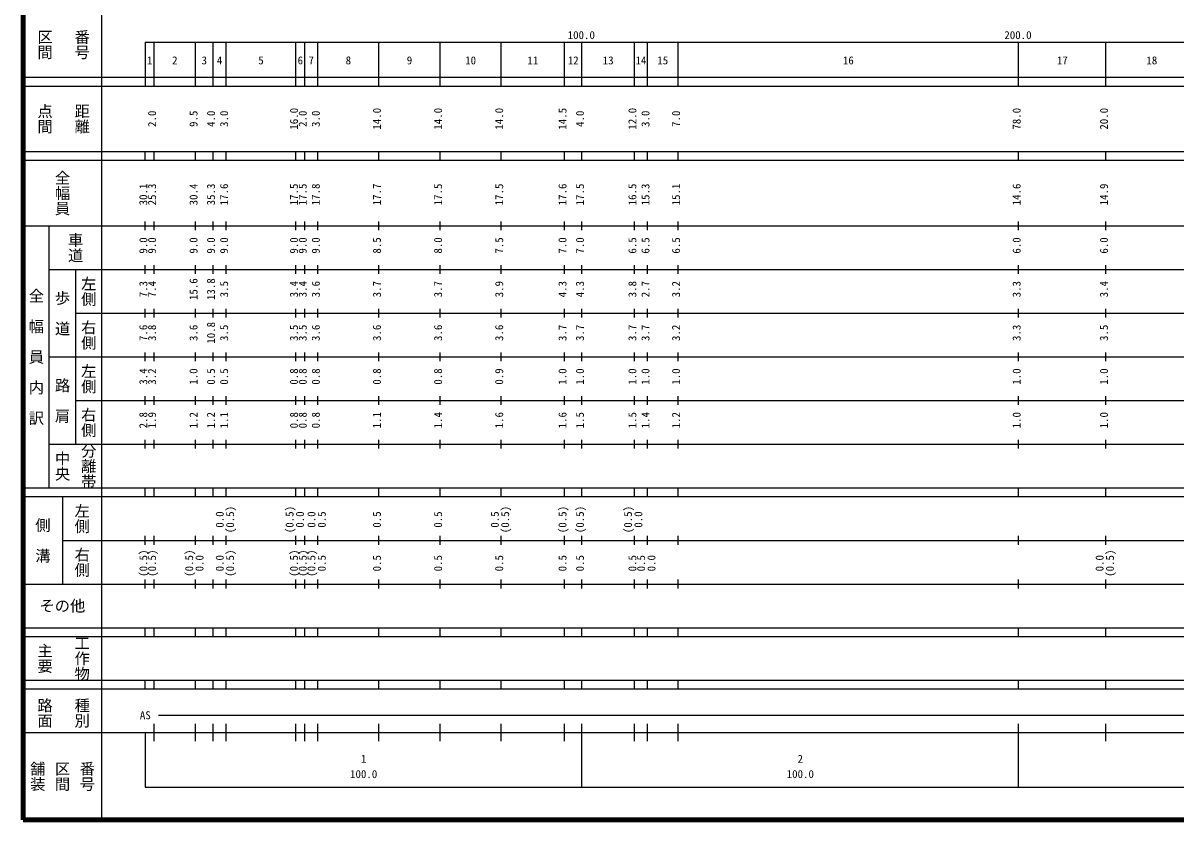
# Model space of a CAD drawing. Units: millimetres on the paper, enlarged 1000 times. Extents: x 40000 to 680000, y 20000 to 380000.
# Drawn here: x 40000 to 304026, y 20000 to 202409 of the extents above; entities that cross this region are included whole.
import ezdxf
from ezdxf.enums import TextEntityAlignment as Align

# ---------------------------------------------------------------- set-up
doc = ezdxf.new("R2010")
doc.units = ezdxf.units.MM
doc.header["$LTSCALE"] = 1000
doc.layers.add('M-TTL', color=2, linetype='Continuous', lineweight=140)
doc.layers.add('M-TTL-BAND', color=7, linetype='Continuous', lineweight=25)
doc.styles.add('@ＭＳ ゴシック', font='')
doc.styles.add('ＭＳ ゴシック', font='')
doc.styles.get('@ＭＳ ゴシック').set_extended_font_data('@MS Gothic')
doc.styles.get('ＭＳ ゴシック').set_extended_font_data('MS Gothic')

msp = doc.modelspace()

# ---------------------------------------------------------------- linework, layer by layer
at = {"layer": 'M-TTL'}
for p, q in [((40000, 380000), (40000, 20000)), ((40000, 20000), (680000, 20000))]:
    msp.add_line(p, q, dxfattribs=at)
at = {"layer": 'M-TTL-BAND'}
for p, q in [((58000, 370000), (58000, 20000)), ((68000, 198000), (579000, 198000)), ((68000, 198000), (68000, 188000)), ((70000, 188000), (70000, 198000)), ((79500, 188000), (79500, 198000)), ((83500, 188000), (83500, 198000)), ((86500, 188000), (86500, 198000)), ((102500, 188000), (102500, 198000)), ((104500, 188000), (104500, 198000)), ((107500, 188000), (107500, 198000)), ((121500, 188000), (121500, 198000)), ((135500, 188000), (135500, 198000)), ((149500, 188000), (149500, 198000)), ((164000, 188000), (164000, 198000)), ((168000, 188000), (168000, 198000)), ((180000, 188000), (180000, 198000)), ((183000, 188000), (183000, 198000)), ((190000, 188000), (190000, 198000)), ((268000, 188000), (268000, 198000)), ((288000, 188000), (288000, 198000)), ((40000, 190000), (579000, 190000)), ((40000, 188000), (579000, 188000)), ((40000, 173000), (579000, 173000)), ((68000, 171000), (68000, 173000)), ((70000, 171000), (70000, 173000)), ((79500, 171000), (79500, 173000)), ((83500, 171000), (83500, 173000)), ((86500, 171000), (86500, 173000)), ((102500, 171000), (102500, 173000)), ((104500, 171000), (104500, 173000)), ((107500, 171000), (107500, 173000)), ((121500, 171000), (121500, 173000)), ((135500, 171000), (135500, 173000)), ((149500, 171000), (149500, 173000)), ((164000, 171000), (164000, 173000)), ((168000, 171000), (168000, 173000)), ((180000, 171000), (180000, 173000)), ((183000, 171000), (183000, 173000)), ((190000, 171000), (190000, 173000)), ((268000, 171000), (268000, 173000)), ((288000, 171000), (288000, 173000)), ((40000, 171000), (579000, 171000)), ((40000, 156000), (579000, 156000)), ((46000, 96000), (46000, 156000)), ((68000, 155000), (68000, 157000)), ((70000, 155000), (70000, 157000)), ((79500, 155000), (79500, 157000)), ((83500, 155000), (83500, 157000)), ((86500, 155000), (86500, 157000)), ((102500, 155000), (102500, 157000)), ((104500, 155000), (104500, 157000)), ((107500, 155000), (107500, 157000)), ((121500, 155000), (121500, 157000)), ((135500, 155000), (135500, 157000)), ((149500, 155000), (149500, 157000)), ((164000, 155000), (164000, 157000)), ((168000, 155000), (168000, 157000)), ((180000, 155000), (180000, 157000)), ((183000, 155000), (183000, 157000)), ((190000, 155000), (190000, 157000)), ((268000, 155000), (268000, 157000)), ((288000, 155000), (288000, 157000)), ((46000, 146000), (579000, 146000)), ((52000, 146000), (52000, 106000)), ((68000, 145000), (68000, 147000)), ((70000, 145000), (70000, 147000)), ((79500, 145000), (79500, 147000)), ((83500, 145000), (83500, 147000)), ((86500, 145000), (86500, 147000)), ((102500, 145000), (102500, 147000)), ((104500, 145000), (104500, 147000)), ((107500, 145000), (107500, 147000)), ((121500, 145000), (121500, 147000)), ((135500, 145000), (135500, 147000)), ((149500, 145000), (149500, 147000)), ((164000, 145000), (164000, 147000)), ((168000, 145000), (168000, 147000)), ((180000, 145000), (180000, 147000)), ((183000, 145000), (183000, 147000)), ((190000, 145000), (190000, 147000)), ((268000, 145000), (268000, 147000)), ((288000, 145000), (288000, 147000)), ((52000, 136000), (579000, 136000)), ((68000, 135000), (68000, 137000)), ((70000, 135000), (70000, 137000)), ((79500, 135000), (79500, 137000)), ((83500, 135000), (83500, 137000)), ((86500, 135000), (86500, 137000)), ((102500, 135000), (102500, 137000)), ((104500, 135000), (104500, 137000)), ((107500, 135000), (107500, 137000)), ((121500, 135000), (121500, 137000)), ((135500, 135000), (135500, 137000)), ((149500, 135000), (149500, 137000)), ((164000, 135000), (164000, 137000)), ((168000, 135000), (168000, 137000)), ((180000, 135000), (180000, 137000)), ((183000, 135000), (183000, 137000)), ((190000, 135000), (190000, 137000)), ((268000, 135000), (268000, 137000)), ((288000, 135000), (288000, 137000)), ((68000, 125000), (68000, 127000)), ((70000, 125000), (70000, 127000)), ((79500, 125000), (79500, 127000)), ((83500, 125000), (83500, 127000)), ((86500, 125000), (86500, 127000)), ((102500, 125000), (102500, 127000)), ((104500, 125000), (104500, 127000)), ((107500, 125000), (107500, 127000)), ((121500, 125000), (121500, 127000)), ((135500, 125000), (135500, 127000)), ((149500, 125000), (149500, 127000)), ((164000, 125000), (164000, 127000)), ((168000, 125000), (168000, 127000)), ((180000, 125000), (180000, 127000)), ((183000, 125000), (183000, 127000)), ((190000, 125000), (190000, 127000)), ((268000, 125000), (268000, 127000)), ((288000, 125000), (288000, 127000)), ((46000, 126000), (579000, 126000)), ((68000, 115000), (68000, 117000)), ((70000, 115000), (70000, 117000)), ((79500, 115000), (79500, 117000)), ((83500, 115000), (83500, 117000)), ((86500, 115000), (86500, 117000)), ((102500, 115000), (102500, 117000)), ((104500, 115000), (104500, 117000)), ((107500, 115000), (107500, 117000)), ((121500, 115000), (121500, 117000)), ((135500, 115000), (135500, 117000)), ((149500, 115000), (149500, 117000)), ((164000, 115000), (164000, 117000)), ((168000, 115000), (168000, 117000)), ((180000, 115000), (180000, 117000)), ((183000, 115000), (183000, 117000)), ((190000, 115000), (190000, 117000)), ((268000, 115000), (268000, 117000)), ((288000, 115000), (288000, 117000)), ((52000, 116000), (579000, 116000)), ((46000, 106000), (579000, 106000)), ((68000, 105000), (68000, 107000)), ((70000, 105000), (70000, 107000)), ((79500, 105000), (79500, 107000)), ((83500, 105000), (83500, 107000)), ((86500, 105000), (86500, 107000)), ((102500, 105000), (102500, 107000)), ((104500, 105000), (104500, 107000)), ((107500, 105000), (107500, 107000)), ((121500, 105000), (121500, 107000)), ((135500, 105000), (135500, 107000)), ((149500, 105000), (149500, 107000)), ((164000, 105000), (164000, 107000)), ((168000, 105000), (168000, 107000)), ((180000, 105000), (180000, 107000)), ((183000, 105000), (183000, 107000)), ((190000, 105000), (190000, 107000)), ((268000, 105000), (268000, 107000)), ((288000, 105000), (288000, 107000)), ((40000, 96000), (579000, 96000)), ((68000, 94000), (68000, 96000)), ((70000, 94000), (70000, 96000)), ((79500, 94000), (79500, 96000)), ((83500, 94000), (83500, 96000)), ((86500, 94000), (86500, 96000)), ((102500, 94000), (102500, 96000)), ((104500, 94000), (104500, 96000)), ((107500, 94000), (107500, 96000)), ((121500, 94000), (121500, 96000)), ((135500, 94000), (135500, 96000)), ((149500, 94000), (149500, 96000)), ((164000, 94000), (164000, 96000)), ((168000, 94000), (168000, 96000)), ((180000, 94000), (180000, 96000)), ((183000, 94000), (183000, 96000)), ((190000, 94000), (190000, 96000)), ((268000, 94000), (268000, 96000)), ((288000, 94000), (288000, 96000)), ((40000, 94000), (579000, 94000)), ((49000, 94000), (49000, 74000)), ((68000, 83000), (68000, 85000)), ((70000, 83000), (70000, 85000)), ((79500, 83000), (79500, 85000)), ((83500, 83000), (83500, 85000)), ((86500, 83000), (86500, 85000)), ((102500, 83000), (102500, 85000)), ((104500, 83000), (104500, 85000)), ((107500, 83000), (107500, 85000)), ((121500, 83000), (121500, 85000)), ((135500, 83000), (135500, 85000)), ((149500, 83000), (149500, 85000)), ((164000, 83000), (164000, 85000)), ((168000, 83000), (168000, 85000)), ((180000, 83000), (180000, 85000)), ((183000, 83000), (183000, 85000)), ((190000, 83000), (190000, 85000)), ((268000, 83000), (268000, 85000)), ((288000, 83000), (288000, 85000)), ((49000, 84000), (579000, 84000)), ((40000, 74000), (579000, 74000)), ((68000, 73000), (68000, 75000)), ((70000, 73000), (70000, 75000)), ((79500, 73000), (79500, 75000)), ((83500, 73000), (83500, 75000)), ((86500, 73000), (86500, 75000)), ((102500, 73000), (102500, 75000)), ((104500, 73000), (104500, 75000)), ((107500, 73000), (107500, 75000)), ((121500, 73000), (121500, 75000)), ((135500, 73000), (135500, 75000)), ((149500, 73000), (149500, 75000)), ((164000, 73000), (164000, 75000)), ((168000, 73000), (168000, 75000)), ((180000, 73000), (180000, 75000)), ((183000, 73000), (183000, 75000)), ((190000, 73000), (190000, 75000)), ((268000, 73000), (268000, 75000)), ((288000, 73000), (288000, 75000)), ((40000, 64000), (579000, 64000)), ((68000, 62000), (68000, 64000)), ((70000, 62000), (70000, 64000)), ((79500, 62000), (79500, 64000)), ((83500, 62000), (83500, 64000)), ((86500, 62000), (86500, 64000)), ((102500, 62000), (102500, 64000)), ((104500, 62000), (104500, 64000)), ((107500, 62000), (107500, 64000)), ((121500, 62000), (121500, 64000)), ((135500, 62000), (135500, 64000)), ((149500, 62000), (149500, 64000)), ((164000, 62000), (164000, 64000)), ((168000, 62000), (168000, 64000)), ((180000, 62000), (180000, 64000)), ((183000, 62000), (183000, 64000)), ((190000, 62000), (190000, 64000)), ((268000, 62000), (268000, 64000)), ((288000, 62000), (288000, 64000)), ((40000, 62000), (579000, 62000)), ((40000, 52000), (579000, 52000)), ((68000, 50000), (68000, 52000)), ((70000, 50000), (70000, 52000)), ((79500, 50000), (79500, 52000)), ((83500, 50000), (83500, 52000)), ((86500, 50000), (86500, 52000)), ((102500, 50000), (102500, 52000)), ((104500, 50000), (104500, 52000)), ((107500, 50000), (107500, 52000)), ((121500, 50000), (121500, 52000)), ((135500, 50000), (135500, 52000)), ((149500, 50000), (149500, 52000)), ((164000, 50000), (164000, 52000)), ((168000, 50000), (168000, 52000)), ((180000, 50000), (180000, 52000)), ((183000, 50000), (183000, 52000)), ((190000, 50000), (190000, 52000)), ((268000, 50000), (268000, 52000)), ((288000, 50000), (288000, 52000)), ((40000, 50000), (579000, 50000)), ((71000, 44000), (465000, 44000)), ((40000, 40000), (579000, 40000)), ((68000, 40000), (68000, 27500)), ((70000, 38000), (70000, 42000)), ((79500, 38000), (79500, 42000)), ((83500, 38000), (83500, 42000)), ((86500, 38000), (86500, 42000)), ((102500, 38000), (102500, 42000)), ((104500, 38000), (104500, 42000)), ((107500, 38000), (107500, 42000)), ((121500, 38000), (121500, 42000)), ((135500, 38000), (135500, 42000)), ((149500, 38000), (149500, 42000)), ((164000, 38000), (164000, 42000)), ((168000, 27500), (168000, 42000)), ((180000, 38000), (180000, 42000)), ((183000, 38000), (183000, 42000)), ((190000, 38000), (190000, 42000)), ((268000, 27500), (268000, 42000)), ((288000, 38000), (288000, 42000)), ((68000, 27500), (579000, 27500))]:
    msp.add_line(p, q, dxfattribs=at)

# ---------------------------------------------------------------- texts
at = {"layer": 'M-TTL-BAND', "style": '@ＭＳ ゴシック'}
for s, p in [('番号', (53500, 197500)), ('区間', (45000, 197500)), ('点間', (45000, 180500)), ('距離', (53500, 180500)), ('全幅員', (49000, 163500)), ('車道', (52000, 151000)), ('左側', (55000, 141000)), ('全\u3000幅\u3000員\u3000内\u3000訳', (43000, 126000)), ('歩\u3000道', (49000, 136000)), ('右側', (55000, 131000)), ('左側', (55000, 121000)), ('路\u3000肩', (49000, 116000)), ('右側', (55000, 111000)), ('分離帯', (55000, 101000)), ('中央', (49000, 101000)), ('左側', (53500, 89000)), ('側\u3000溝', (44500, 84000)), ('右側', (53500, 79000)), ('工作物', (53500, 57000)), ('主要', (45000, 57000)), ('路面', (45000, 44500)), ('種別', (53500, 44500)), ('舗装', (43333, 30000)), ('区間', (49000, 30000)), ('番号', (54667, 30000))]:
    msp.add_text(s, height=2566, rotation=270, dxfattribs=at).set_placement(p, align=Align.MIDDLE_CENTER)
at = {"layer": 'M-TTL-BAND', "style": 'ＭＳ ゴシック'}
for s, p in [('100.0', (167844, 198195)), ('200.0', (267844, 198195)), ('1', (69000, 192405)), ('2', (74750, 192405)), ('3', (81500, 192405)), ('4', (85000, 192405)), ('5', (94500, 192405)), ('6', (103500, 192405)), ('7', (106000, 192405)), ('8', (114500, 192405)), ('9', (128500, 192405)), ('10', (142500, 192405)), ('11', (156750, 192405)), ('12', (166000, 192405)), ('13', (174000, 192405)), ('14', (181500, 192405)), ('15', (186500, 192405)), ('16', (229000, 192405)), ('17', (278000, 192405)), ('18', (298500, 192405)), ('AS', (68000, 42500)), ('1', (118000, 32523)), ('2', (218000, 32523)), ('100.0', (118000, 29033)), ('100.0', (218000, 29033))]:
    msp.add_text(s, height=1833, dxfattribs=at).set_placement(p, align=Align.BOTTOM_CENTER)
for s, p in [('2.0', (71000, 180500)), ('9.5', (80500, 180500)), ('4.0', (84500, 180500)), ('3.0', (87500, 180500)), ('16.0', (103500, 180500)), ('2.0', (105500, 180500)), ('3.0', (108500, 180500)), ('14.0', (122500, 180500)), ('14.0', (136500, 180500)), ('14.0', (150500, 180500)), ('14.5', (165000, 180500)), ('4.0', (169000, 180500)), ('12.0', (181000, 180500)), ('3.0', (184000, 180500)), ('7.0', (191000, 180500)), ('78.0', (269000, 180500)), ('20.0', (289000, 180500)), ('30.1', (69000, 163174)), ('25.3', (71000, 163174)), ('30.4', (80500, 163174)), ('35.3', (84500, 163174)), ('17.6', (87500, 163174)), ('17.5', (103500, 163174)), ('17.5', (105500, 163174)), ('17.8', (108500, 163174)), ('17.7', (122500, 163174)), ('17.5', (136500, 163174)), ('17.5', (150500, 163174)), ('17.6', (165000, 163174)), ('17.5', (169000, 163174)), ('16.5', (181000, 163174)), ('15.3', (184000, 163174)), ('15.1', (191000, 163174)), ('14.6', (269000, 163174)), ('14.9', (289000, 163174)), ('9.0', (69000, 151500)), ('9.0', (71000, 151500)), ('9.0', (80500, 151500)), ('9.0', (84500, 151500)), ('9.0', (87500, 151500)), ('9.0', (103500, 151500)), ('9.0', (105500, 151500)), ('9.0', (108500, 151500)), ('8.5', (122500, 151500)), ('8.0', (136500, 151500)), ('7.5', (150500, 151500)), ('7.0', (165000, 151500)), ('7.0', (169000, 151500)), ('6.5', (181000, 151500)), ('6.5', (184000, 151500)), ('6.5', (191000, 151500)), ('6.0', (269000, 151500)), ('6.0', (289000, 151500)), ('7.3', (69000, 141500)), ('7.4', (71000, 141500)), ('15.6', (80500, 141500)), ('13.8', (84500, 141500)), ('3.5', (87500, 141500)), ('3.4', (103500, 141500)), ('3.4', (105500, 141500)), ('3.6', (108500, 141500)), ('3.7', (122500, 141500)), ('3.7', (136500, 141500)), ('3.9', (150500, 141500)), ('4.3', (165000, 141500)), ('4.3', (169000, 141500)), ('3.8', (181000, 141500)), ('2.7', (184000, 141500)), ('3.2', (191000, 141500)), ('3.3', (269000, 141500)), ('3.4', (289000, 141500)), ('7.6', (69000, 131500)), ('3.8', (71000, 131500)), ('3.6', (80500, 131500)), ('10.8', (84500, 131500)), ('3.5', (87500, 131500)), ('3.5', (103500, 131500)), ('3.5', (105500, 131500)), ('3.6', (108500, 131500)), ('3.6', (122500, 131500)), ('3.6', (136500, 131500)), ('3.6', (150500, 131500)), ('3.7', (165000, 131500)), ('3.7', (169000, 131500)), ('3.7', (181000, 131500)), ('3.7', (184000, 131500)), ('3.2', (191000, 131500)), ('3.3', (269000, 131500)), ('3.5', (289000, 131500)), ('3.4', (69000, 121500)), ('3.2', (71000, 121500)), ('1.0', (80500, 121500)), ('0.5', (84500, 121500)), ('0.5', (87500, 121500)), ('0.8', (103500, 121500)), ('0.8', (105500, 121500)), ('0.8', (108500, 121500)), ('0.8', (122500, 121500)), ('0.8', (136500, 121500)), ('0.9', (150500, 121500)), ('1.0', (165000, 121500)), ('1.0', (169000, 121500)), ('1.0', (181000, 121500)), ('1.0', (184000, 121500)), ('1.0', (191000, 121500)), ('1.0', (269000, 121500)), ('1.0', (289000, 121500)), ('2.8', (69000, 111500)), ('1.9', (71000, 111500)), ('1.2', (80500, 111500)), ('1.2', (84500, 111500)), ('1.1', (87500, 111500)), ('0.8', (103500, 111500)), ('0.8', (105500, 111500)), ('0.8', (108500, 111500)), ('1.1', (122500, 111500)), ('1.4', (136500, 111500)), ('1.6', (150500, 111500)), ('1.6', (165000, 111500)), ('1.5', (169000, 111500)), ('1.5', (181000, 111500)), ('1.4', (184000, 111500)), ('1.2', (191000, 111500)), ('1.0', (269000, 111500)), ('1.0', (289000, 111500)), ('0.0', (86500, 88764)), ('(0.5)', (88870, 88764)), ('(0.5)', (102500, 88764)), ('0.0', (104870, 88764)), ('0.0', (107500, 88764)), ('0.5', (109870, 88764)), ('0.5', (122500, 88764)), ('0.5', (136500, 88764)), ('0.5', (149500, 88764)), ('(0.5)', (151870, 88764)), ('(0.5)', (165000, 88764)), ('(0.5)', (169000, 88764)), ('(0.5)', (180000, 88764)), ('0.0', (182370, 88764)), ('(0.5)', (69000, 78764)), ('(0.5)', (71000, 78764)), ('(0.5)', (79500, 78764)), ('0.0', (81870, 78764)), ('0.0', (86500, 78764)), ('(0.5)', (88870, 78764)), ('(0.5)', (103500, 78764)), ('(0.5)', (105500, 78764)), ('(0.5)', (107500, 78764)), ('0.5', (109870, 78764)), ('0.5', (122500, 78764)), ('0.5', (136500, 78764)), ('0.5', (150500, 78764)), ('0.5', (165000, 78764)), ('0.5', (169000, 78764)), ('0.5', (181000, 78764)), ('0.5', (183000, 78764)), ('0.0', (185370, 78764)), ('0.0', (288000, 78764)), ('(0.5)', (290370, 78764))]:
    msp.add_text(s, height=1833, rotation=90, dxfattribs=at).set_placement(p, align=Align.BOTTOM_CENTER)
msp.add_text('その他', height=2566, dxfattribs=at).set_placement((49000, 69000), align=Align.MIDDLE_CENTER)

doc.saveas('drawing.dxf')
